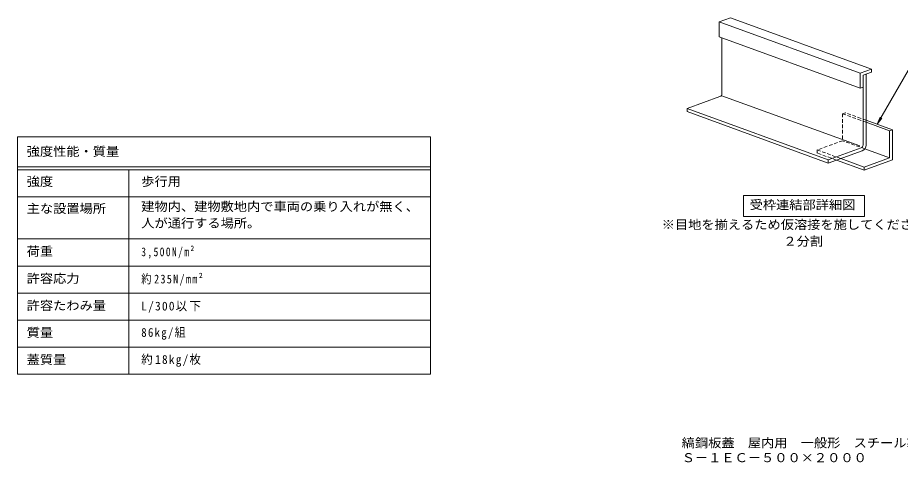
# Model space of a CAD drawing. Units: millimetres on the paper, enlarged 10 times, with parts at other scales. Extents: x -2620 to 2397, y -1959 to 1379.
# Drawn here: x -2620 to 317, y -1959 to -481 of the extents above; entities that cross this region are included whole.
import ezdxf
from ezdxf.enums import TextEntityAlignment as Align

# ---------------------------------------------------------------- set-up
doc = ezdxf.new("R2010")
doc.units = ezdxf.units.MM
doc.header["$LTSCALE"] = 10
doc.linetypes.add('DASHED1', pattern=[1.8, 1.2, -0.6])
for name, color, linetype, lineweight in [('E-1', 2, 'Continuous', 9), ('E-2', 2, 'Continuous', 9), ('E-3', 4, 'Continuous', 9), ('E-5', 7, 'Continuous', 9), ('E-A', 5, 'Continuous', 5), ('F-5_F-5ﾚｲﾔ', 7, 'Continuous', 9), ('F-F_F-Fﾚｲﾔ', 2, 'Continuous', 9)]:
    doc.layers.add(name, color=color, linetype=linetype, lineweight=lineweight)
doc.styles.add('ＭＳ ゴシック', font='')
doc.styles.get('ＭＳ ゴシック').set_extended_font_data('MS Gothic')

msp = doc.modelspace()

# ---------------------------------------------------------------- linework, layer by layer
at = {"layer": 'E-1'}
for p, q in [((-276.35, -733.42), (-276.35, -547.93)), ((193.5, -672.1), (203.52, -668.45)), ((193.5, -904.43), (193.5, -672.1)), ((203.52, -904.45), (203.52, -668.45)), ((-282.93, -742.82), (-392.24, -782.6)), ((-276.35, -740.42), (182.42, -907.4)), ((77.61, -964.28), (-392.24, -793.27)), ((186.92, -913.83), (77.61, -953.61)), ((190.36, -923.24), (77.61, -964.28)), ((77.61, -964.28), (77.61, -953.61))]:
    msp.add_line(p, q, dxfattribs=at)
msp.add_lwpolyline([(-392.24, -793.27), (-392.24, -782.6), (77.61, -953.61)], dxfattribs=at)
for centre, radius in [((-286.35, -733.42), 10), ((183.5, -904.43), 10), ((183.52, -904.45), 20)]:
    msp.add_arc(centre, radius, 290, 0, dxfattribs=at)
at = {"layer": 'E-2', "color": 7}
msp.add_line((240.38, -835.3), (255.59, -815.47), dxfattribs=at)
msp.add_lwpolyline([(343.73, -656.28), (240.38, -835.3), (249.94, -812.2)], dxfattribs=at)
at = {"layer": 'E-3'}
for p, q in [((184.1, -665.52), (-285.74, -494.51)), ((184.1, -715.52), (-285.74, -544.51)), ((221.69, -661.84), (193.5, -672.1)), ((221.69, -651.84), (221.69, -661.84))]:
    msp.add_line(p, q, dxfattribs=at)
for points in [[(221.69, -651.84), (-248.15, -480.83), (-285.74, -494.51), (-285.74, -544.51)], [(221.69, -651.84), (184.1, -665.52), (184.1, -715.52)], [(184.1, -715.52), (193.5, -712.1), (193.5, -672.1)]]:
    msp.add_lwpolyline(points, dxfattribs=at)
at = {"layer": 'E-5'}
for p, q in [((-204.64, -1071.61), (-204.64, -1141.61)), ((-204.64, -1071.61), (198.36, -1071.61)), ((198.36, -1071.61), (198.36, -1141.61)), ((-204.64, -1141.61), (198.36, -1141.61))]:
    msp.add_line(p, q, dxfattribs=at)
at = {"layer": 'E-A', "linetype": 'DASHED1'}
for p, q in [((134.61, -796.81), (125.22, -800.23)), ((203.52, -828.73), (125.22, -800.23)), ((125.22, -800.23), (125.22, -889.95)), ((203.52, -821.89), (134.61, -796.81)), ((40.64, -931.01), (40.64, -920.73)), ((118.95, -949.23), (40.64, -920.73)), ((104.83, -954.37), (40.64, -931.01))]:
    msp.add_line(p, q, dxfattribs=at)
at = {"layer": 'E-A'}
for p, q in [((291.23, -853.81), (203.52, -821.89)), ((281.83, -857.23), (203.52, -828.73)), ((291.23, -853.81), (281.83, -857.23)), ((281.83, -857.23), (281.83, -946.95)), ((281.83, -946.95), (199.19, -916.87)), ((197.26, -988.01), (104.83, -954.37)), ((197.26, -977.73), (118.95, -949.23)), ((281.83, -946.95), (197.26, -977.73)), ((197.26, -988.01), (197.26, -977.73))]:
    msp.add_line(p, q, dxfattribs=at)
msp.add_lwpolyline([(291.23, -853.81), (291.23, -953.81), (197.26, -988.01)], dxfattribs=at)
at = {"layer": 'E-A', "linetype": 'DASHED1'}
msp.add_lwpolyline([(199.19, -916.87), (125.22, -889.95), (40.64, -920.73)], dxfattribs=at)
at = {"layer": 'F-5_F-5ﾚｲﾔ'}
for p, q in [((-1246.13, -876.68), (-1246.13, -1666.68)), ((-2620.11, -1076.68), (-1246.13, -1076.68)), ((-2620.11, -1216.68), (-1246.13, -1216.68))]:
    msp.add_line(p, q, dxfattribs=at)
at = {"layer": 'F-F_F-Fﾚｲﾔ', "color": 7}
for p, q in [((-2620.11, -876.68), (-1246.13, -876.68)), ((-2620.11, -876.68), (-2620.11, -1666.68)), ((-2620.11, -976.68), (-1246.13, -976.68)), ((-2620.11, -986.68), (-1246.13, -986.68)), ((-2250.11, -986.68), (-2250.11, -1666.68)), ((-2620.11, -1076.68), (-1246.13, -1076.68)), ((-2620.11, -1216.68), (-1246.13, -1216.68)), ((-1246.13, -1306.68), (-2620.11, -1306.68)), ((-1246.13, -1396.68), (-2620.11, -1396.68)), ((-1246.13, -1486.68), (-2620.11, -1486.68)), ((-1246.13, -1576.68), (-2620.11, -1576.68)), ((-1246.13, -1666.68), (-2620.11, -1666.68))]:
    msp.add_line(p, q, dxfattribs=at)

# ---------------------------------------------------------------- texts
at = {"layer": 'E-5', "color": 2, "style": 'ＭＳ ゴシック', "width": 1.1}
for s, p in [('受枠連結部詳細図', (-184.2, -1126.61)), ('※目地を揃えるため仮溶接を施してください。', (-476.7, -1192.67)), ('２分割', (-71.7, -1248.2))]:
    msp.add_text(s, height=29.33, dxfattribs=at).set_placement(p, align=Align.BOTTOM_LEFT)
at = {"layer": 'F-5_F-5ﾚｲﾔ', "color": 2, "style": 'ＭＳ ゴシック', "width": 1.1}
for s, p in [('縞鋼板蓋\u3000屋内用\u3000一般形\u3000スチール製\u3000ステンレス目地\u3000マシンハッチ', (-410.11, -1918.5)), ('Ｓ－１ＥＣ－５００×２０００', (-410.11, -1967.71))]:
    msp.add_text(s, height=29.33, dxfattribs=at).set_placement(p, align=Align.BOTTOM_LEFT)
at = {"layer": 'F-F_F-Fﾚｲﾔ', "style": 'ＭＳ ゴシック', "width": 1.1}
for s, p in [('強度性能・質量', (-2590.11, -949.24)), ('強度', (-2590.11, -1049.18)), ('歩行用', (-2208.77, -1049.18)), ('主な設置場所', (-2590.11, -1139.18)), ('建物内、建物敷地内で車両の乗り入れが無く、', (-2208.77, -1132.75)), ('人が通行する場所。', (-2208.77, -1187.68)), ('荷重', (-2590.11, -1281.68)), ('許容応力', (-2590.11, -1371.68)), ('許容たわみ量', (-2590.11, -1461.68)), ('質量', (-2590.11, -1551.68)), ('蓋質量', (-2590.11, -1641.68))]:
    msp.add_text(s, height=29.33, dxfattribs=at).set_placement(p, align=Align.BOTTOM_LEFT)
at = {"layer": 'F-F_F-Fﾚｲﾔ', "char_height": 29.33, "attachment_point": 7, "style": 'ＭＳ ゴシック'}
for s, insert in [('\\T1.28;\\W0.8;3,500N/m²', (-2208.77, -1281.68)), ('\\T1.25;\\W0.85;約235N/mm²', (-2208.77, -1371.68)), ('\\T1.21;\\W0.95;L/300以下', (-2208.77, -1461.68)), ('\\T1.24;\\W0.9;86kg/組', (-2208.77, -1551.68)), ('\\T1.21;\\W0.95;約18kg/枚', (-2208.77, -1641.68))]:
    msp.add_mtext(s, dxfattribs=dict(at, insert=insert))

doc.saveas('drawing.dxf')
